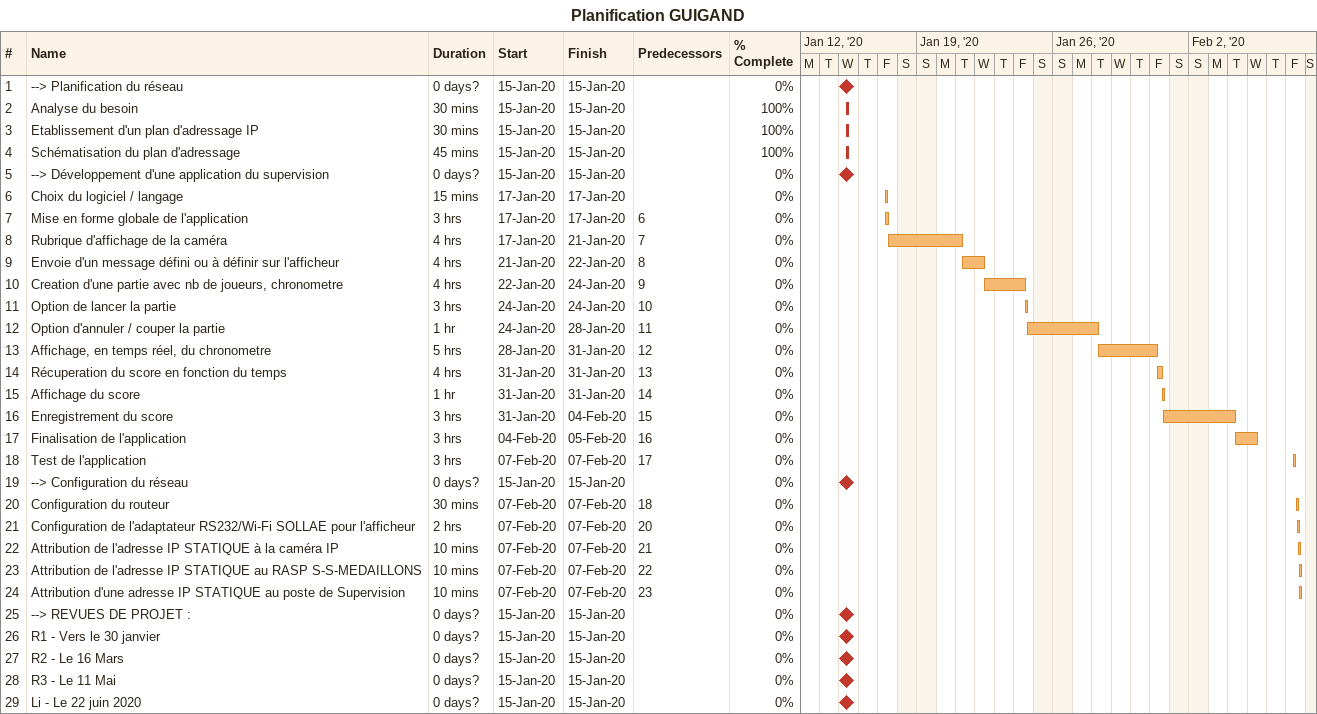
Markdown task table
Planification GUIGAND

| ID | Task | Duration | Start | Finish | Predecessors | % complete |
|---|---|---|---|---|---|---|
| 1 | --> Planification du réseau | 0d? | 2020-01-15 | 2020-01-15 |  | 0 |
| 2 | Analyse du besoin | 30min | 2020-01-15 | 2020-01-15 |  | 100 |
| 3 | Etablissement d'un plan d'adressage IP | 30min | 2020-01-15 | 2020-01-15 |  | 100 |
| 4 | Schématisation du plan d'adressage | 45min | 2020-01-15 | 2020-01-15 |  | 100 |
| 5 | --> Développement d'une application du supervision | 0d? | 2020-01-15 | 2020-01-15 |  | 0 |
| 6 | Choix du logiciel / langage | 15min | 2020-01-17 | 2020-01-17 |  | 0 |
| 7 | Mise en forme globale de l'application | 3h | 2020-01-17 | 2020-01-17 | 6 | 0 |
| 8 | Rubrique d'affichage de la caméra | 4h | 2020-01-17 | 2020-01-21 | 7 | 0 |
| 9 | Envoie d'un message défini ou à définir sur l'afficheur | 4h | 2020-01-21 | 2020-01-22 | 8 | 0 |
| 10 | Creation d'une partie avec nb de joueurs, chronometre | 4h | 2020-01-22 | 2020-01-24 | 9 | 0 |
| 11 | Option de lancer la partie | 3h | 2020-01-24 | 2020-01-24 | 10 | 0 |
| 12 | Option d'annuler / couper la partie | 1h | 2020-01-24 | 2020-01-28 | 11 | 0 |
| 13 | Affichage, en temps réel, du chronometre | 5h | 2020-01-28 | 2020-01-31 | 12 | 0 |
| 14 | Récuperation du score en fonction du temps | 4h | 2020-01-31 | 2020-01-31 | 13 | 0 |
| 15 | Affichage du score | 1h | 2020-01-31 | 2020-01-31 | 14 | 0 |
| 16 | Enregistrement du score | 3h | 2020-01-31 | 2020-02-04 | 15 | 0 |
| 17 | Finalisation de l'application | 3h | 2020-02-04 | 2020-02-05 | 16 | 0 |
| 18 | Test de l'application | 3h | 2020-02-07 | 2020-02-07 | 17 | 0 |
| 19 | --> Configuration du réseau | 0d? | 2020-01-15 | 2020-01-15 |  | 0 |
| 20 | Configuration du routeur | 30min | 2020-02-07 | 2020-02-07 | 18 | 0 |
| 21 | Configuration de l'adaptateur RS232/Wi-Fi SOLLAE pour l'afficheur | 2h | 2020-02-07 | 2020-02-07 | 20 | 0 |
| 22 | Attribution de l'adresse IP STATIQUE à la caméra IP | 10min | 2020-02-07 | 2020-02-07 | 21 | 0 |
| 23 | Attribution de l'adresse IP STATIQUE au RASP S-S-MEDAILLONS | 10min | 2020-02-07 | 2020-02-07 | 22 | 0 |
| 24 | Attribution d'une adresse IP STATIQUE au poste de Supervision | 10min | 2020-02-07 | 2020-02-07 | 23 | 0 |
| 25 | --> REVUES DE PROJET : | 0d? | 2020-01-15 | 2020-01-15 |  | 0 |
| 26 | R1 - Vers le 30 janvier | 0d? | 2020-01-15 | 2020-01-15 |  | 0 |
| 27 | R2 - Le 16 Mars | 0d? | 2020-01-15 | 2020-01-15 |  | 0 |
| 28 | R3 - Le 11 Mai | 0d? | 2020-01-15 | 2020-01-15 |  | 0 |
| 29 | Li - Le 22 juin 2020 | 0d? | 2020-01-15 | 2020-01-15 |  | 0 |
